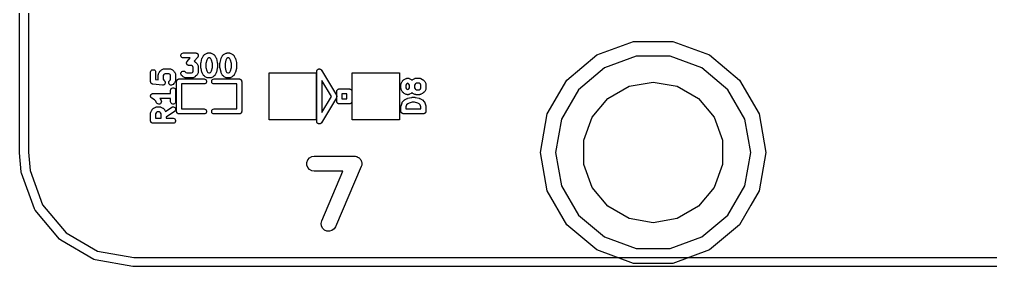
# Model space of a CAD drawing. Extents: x 51 to 137, y -158 to -25.
# Drawn here: x 50.69 to 75.32, y -122.82 to -116.55 of the extents above; entities that cross this region are included whole.
import ezdxf

# ---------------------------------------------------------------- set-up
doc = ezdxf.new("R2010")
doc.units = 0
doc.header["$MEASUREMENT"] = 0
doc.layers.add('BLACK', color=7, linetype='CONTINUOUS')

msp = doc.modelspace()

# ---------------------------------------------------------------- linework, layer by layer
at = {"layer": 'Black'}
for p, q in [((50.6857, -119.921), (50.6857, -28.1813)), ((50.9143, -28.1913), (50.9143, -119.916)), ((65.3351, -117.446), (66.2677, -117.107)), ((66.2677, -117.107), (67.2601, -117.107)), ((67.2601, -117.107), (68.1927, -117.446)), ((54.7833, -117.45), (54.7909, -117.429)), ((54.7833, -117.472), (54.7833, -117.45)), ((54.7909, -117.493), (54.7833, -117.472)), ((54.7909, -117.429), (54.805, -117.412)), ((54.805, -117.509), (54.7909, -117.493)), ((54.805, -117.412), (54.8241, -117.401)), ((54.8241, -117.52), (54.805, -117.509)), ((54.8241, -117.401), (54.8459, -117.397)), ((54.8459, -117.524), (54.8241, -117.52)), ((54.8459, -117.397), (55.1603, -117.397)), ((55.2081, -117.503), (55.115, -117.609)), ((55.1603, -117.397), (55.1664, -117.398)), ((55.1664, -117.398), (55.1727, -117.399)), ((55.1727, -117.399), (55.1772, -117.4)), ((55.1772, -117.4), (55.1821, -117.401)), ((55.1821, -117.401), (55.1874, -117.404)), ((55.1874, -117.404), (55.1932, -117.406)), ((55.1932, -117.406), (55.1969, -117.41)), ((55.1969, -117.41), (55.2011, -117.412)), ((55.2011, -117.412), (55.2051, -117.417)), ((55.2051, -117.417), (55.2098, -117.421)), ((55.2113, -117.497), (55.2081, -117.503)), ((55.2098, -117.421), (55.2122, -117.425)), ((55.2153, -117.493), (55.2113, -117.497)), ((55.2122, -117.425), (55.2153, -117.429)), ((55.2153, -117.429), (55.2174, -117.435)), ((55.217, -117.488), (55.2153, -117.493)), ((55.2195, -117.484), (55.217, -117.488)), ((55.2174, -117.435), (55.2204, -117.44)), ((55.2207, -117.478), (55.2195, -117.484)), ((55.2204, -117.44), (55.2212, -117.445)), ((55.2229, -117.472), (55.2207, -117.478)), ((55.2212, -117.445), (55.2229, -117.45)), ((55.2229, -117.45), (55.2229, -117.456)), ((55.2229, -117.456), (55.2238, -117.462)), ((55.2238, -117.462), (55.2229, -117.467)), ((55.2229, -117.467), (55.2229, -117.472)), ((55.3213, -117.529), (55.3454, -117.481)), ((55.3454, -117.481), (55.3515, -117.473)), ((55.3515, -117.473), (55.3573, -117.464)), ((55.3573, -117.464), (55.3815, -117.44)), ((55.3815, -117.44), (55.3899, -117.434)), ((55.3899, -117.434), (55.398, -117.428)), ((55.398, -117.428), (55.4464, -117.404)), ((55.4464, -117.404), (55.4499, -117.403)), ((55.4499, -117.403), (55.4531, -117.401)), ((55.4531, -117.401), (55.4604, -117.4)), ((55.4604, -117.4), (55.4675, -117.398)), ((55.4675, -117.398), (55.4712, -117.398)), ((55.4712, -117.398), (55.4748, -117.397)), ((55.4748, -117.397), (55.5232, -117.397)), ((55.5232, -117.397), (55.5268, -117.398)), ((55.5268, -117.398), (55.5304, -117.398)), ((55.5304, -117.398), (55.5376, -117.4)), ((55.5376, -117.4), (55.5449, -117.401)), ((55.5449, -117.401), (55.5481, -117.403)), ((55.5481, -117.403), (55.5516, -117.404)), ((55.5516, -117.404), (55.6, -117.428)), ((55.6, -117.428), (55.6081, -117.434)), ((55.6081, -117.434), (55.6165, -117.44)), ((55.6165, -117.44), (55.6407, -117.464)), ((55.6407, -117.464), (55.6465, -117.473)), ((55.6465, -117.473), (55.6526, -117.481)), ((55.6526, -117.481), (55.6767, -117.529)), ((55.8051, -117.529), (55.8293, -117.481)), ((55.8293, -117.481), (55.8353, -117.473)), ((55.8353, -117.473), (55.8411, -117.464)), ((55.8411, -117.464), (55.8653, -117.44)), ((55.8653, -117.44), (55.8737, -117.434)), ((55.8737, -117.434), (55.8818, -117.428)), ((55.8818, -117.428), (55.9302, -117.404)), ((55.9302, -117.404), (55.9337, -117.403)), ((55.9337, -117.403), (55.9369, -117.401)), ((55.9369, -117.401), (55.9442, -117.4)), ((55.9442, -117.4), (55.9514, -117.398)), ((55.9514, -117.398), (55.955, -117.398)), ((55.955, -117.398), (55.9586, -117.397)), ((55.9586, -117.397), (56.007, -117.397)), ((56.007, -117.397), (56.0106, -117.398)), ((56.0106, -117.398), (56.0143, -117.398)), ((56.0143, -117.398), (56.0214, -117.4)), ((56.0214, -117.4), (56.0287, -117.401)), ((56.0287, -117.401), (56.0319, -117.403)), ((56.0319, -117.403), (56.0354, -117.404)), ((56.0354, -117.404), (56.0838, -117.428)), ((56.0838, -117.428), (56.0919, -117.434)), ((56.0919, -117.434), (56.1003, -117.44)), ((56.1003, -117.44), (56.1245, -117.464)), ((56.1245, -117.464), (56.1303, -117.473)), ((56.1303, -117.473), (56.1364, -117.481)), ((56.1364, -117.481), (56.1606, -117.529)), ((64.5749, -118.084), (65.3351, -117.446)), ((66.3339, -117.482), (65.5256, -117.776)), ((67.1939, -117.482), (66.3339, -117.482)), ((68.0022, -117.776), (67.1939, -117.482)), ((68.1927, -117.446), (68.9529, -118.084)), ((55.0204, -117.524), (54.8459, -117.524)), ((54.9275, -117.653), (54.9285, -117.648)), ((54.9285, -117.659), (54.9275, -117.653)), ((54.9285, -117.643), (54.9306, -117.637)), ((54.9285, -117.648), (54.9285, -117.643)), ((54.9285, -117.665), (54.9285, -117.659)), ((54.9301, -117.67), (54.9285, -117.665)), ((54.9309, -117.675), (54.9301, -117.67)), ((54.9306, -117.637), (54.9318, -117.631)), ((54.9339, -117.68), (54.9309, -117.675)), ((54.9318, -117.631), (54.9343, -117.627)), ((54.936, -117.686), (54.9339, -117.68)), ((54.9343, -117.627), (54.936, -117.623)), ((54.936, -117.623), (54.94, -117.618)), ((54.9392, -117.69), (54.936, -117.686)), ((54.9415, -117.694), (54.9392, -117.69)), ((54.94, -117.618), (54.9432, -117.613)), ((54.9462, -117.698), (54.9415, -117.694)), ((54.9432, -117.613), (55.0204, -117.524)), ((54.9502, -117.703), (54.9462, -117.698)), ((54.9544, -117.705), (54.9502, -117.703)), ((54.9581, -117.709), (54.9544, -117.705)), ((54.9639, -117.711), (54.9581, -117.709)), ((54.9693, -117.714), (54.9639, -117.711)), ((54.9741, -117.715), (54.9693, -117.714)), ((54.9787, -117.717), (54.9741, -117.715)), ((54.9849, -117.717), (54.9787, -117.717)), ((54.991, -117.718), (54.9849, -117.717)), ((55.0486, -117.718), (54.991, -117.718)), ((55.0743, -117.731), (55.0486, -117.718)), ((55.084, -117.74), (55.0743, -117.731)), ((55.0968, -117.766), (55.084, -117.74)), ((55.0968, -117.857), (55.0968, -117.766)), ((55.115, -117.609), (55.1404, -117.622)), ((55.1404, -117.622), (55.1485, -117.628)), ((55.1485, -117.628), (55.1569, -117.634)), ((55.1569, -117.634), (55.181, -117.658)), ((55.181, -117.658), (55.1869, -117.666)), ((55.1869, -117.666), (55.1929, -117.674)), ((55.1929, -117.674), (55.2171, -117.723)), ((55.2171, -117.723), (55.2182, -117.726)), ((55.2182, -117.726), (55.22, -117.729)), ((55.22, -117.729), (55.2213, -117.737)), ((55.2213, -117.737), (55.2234, -117.744)), ((55.2234, -117.744), (55.2232, -117.747)), ((55.2232, -117.747), (55.2238, -117.751)), ((55.2238, -117.751), (55.2238, -117.872)), ((55.2904, -117.654), (55.2917, -117.647)), ((55.2904, -117.775), (55.2904, -117.654)), ((55.2917, -117.647), (55.2923, -117.639)), ((55.2923, -117.639), (55.3164, -117.542)), ((55.3164, -117.542), (55.3193, -117.536)), ((55.3193, -117.536), (55.3213, -117.529)), ((55.438, -117.58), (55.4174, -117.662)), ((55.4174, -117.662), (55.4174, -117.767)), ((55.4174, -117.767), (55.438, -117.85)), ((55.4544, -117.547), (55.438, -117.58)), ((55.464, -117.537), (55.4544, -117.547)), ((55.4898, -117.524), (55.464, -117.537)), ((55.5082, -117.524), (55.4898, -117.524)), ((55.534, -117.537), (55.5082, -117.524)), ((55.5436, -117.547), (55.534, -117.537)), ((55.56, -117.58), (55.5436, -117.547)), ((55.5806, -117.662), (55.56, -117.58)), ((55.56, -117.85), (55.5806, -117.767)), ((55.5806, -117.767), (55.5806, -117.662)), ((55.6767, -117.529), (55.6787, -117.536)), ((55.6787, -117.536), (55.6816, -117.542)), ((55.6816, -117.542), (55.7057, -117.639)), ((55.7057, -117.639), (55.7063, -117.647)), ((55.7063, -117.647), (55.7076, -117.654)), ((55.7076, -117.654), (55.7076, -117.775)), ((55.7742, -117.654), (55.7755, -117.647)), ((55.7742, -117.775), (55.7742, -117.654)), ((55.7755, -117.647), (55.7761, -117.639)), ((55.7761, -117.639), (55.8003, -117.542)), ((55.8003, -117.542), (55.8031, -117.536)), ((55.8031, -117.536), (55.8051, -117.529)), ((55.9218, -117.58), (55.9012, -117.662)), ((55.9012, -117.662), (55.9012, -117.767)), ((55.9012, -117.767), (55.9218, -117.85)), ((55.9382, -117.547), (55.9218, -117.58)), ((55.9479, -117.537), (55.9382, -117.547)), ((55.9736, -117.524), (55.9479, -117.537)), ((55.992, -117.524), (55.9736, -117.524)), ((56.0178, -117.537), (55.992, -117.524)), ((56.0274, -117.547), (56.0178, -117.537)), ((56.0438, -117.58), (56.0274, -117.547)), ((56.0645, -117.662), (56.0438, -117.58)), ((56.0438, -117.85), (56.0645, -117.767)), ((56.0645, -117.767), (56.0645, -117.662)), ((56.1606, -117.529), (56.1625, -117.536)), ((56.1625, -117.536), (56.1654, -117.542)), ((56.1654, -117.542), (56.1896, -117.639)), ((56.1896, -117.639), (56.1901, -117.647)), ((56.1901, -117.647), (56.1915, -117.654)), ((56.1915, -117.654), (56.1915, -117.775)), ((54.0143, -117.884), (54.0181, -117.862)), ((54.0143, -118.126), (54.0143, -117.884)), ((54.0181, -117.862), (54.0292, -117.843)), ((54.0292, -117.843), (54.0461, -117.829)), ((54.0461, -117.829), (54.0668, -117.822)), ((54.0668, -117.822), (54.0888, -117.822)), ((54.0888, -117.822), (54.1096, -117.829)), ((54.1096, -117.829), (54.1265, -117.843)), ((54.1265, -117.843), (54.1375, -117.862)), ((54.1375, -117.862), (54.1413, -117.884)), ((54.1413, -117.884), (54.1413, -118.069)), ((54.2078, -117.957), (54.2085, -117.953)), ((54.2078, -118.075), (54.2078, -117.957)), ((54.2082, -117.949), (54.2104, -117.942)), ((54.2085, -117.953), (54.2082, -117.949)), ((54.2104, -117.942), (54.2117, -117.935)), ((54.2117, -117.935), (54.2135, -117.932)), ((54.2135, -117.932), (54.2145, -117.928)), ((54.2145, -117.928), (54.2387, -117.88)), ((54.2387, -117.88), (54.2448, -117.872)), ((54.2448, -117.872), (54.2506, -117.863)), ((54.2506, -117.863), (54.2748, -117.839)), ((54.2748, -117.839), (54.2831, -117.833)), ((54.2831, -117.833), (54.2913, -117.827)), ((54.2913, -117.827), (54.3397, -117.803)), ((54.3477, -117.946), (54.3348, -117.972)), ((54.3348, -117.972), (54.3348, -118.063)), ((54.3397, -117.803), (54.3432, -117.802)), ((54.3432, -117.802), (54.3464, -117.8)), ((54.3464, -117.8), (54.3537, -117.799)), ((54.3573, -117.936), (54.3477, -117.946)), ((54.3537, -117.799), (54.3608, -117.797)), ((54.3831, -117.923), (54.3573, -117.936)), ((54.3608, -117.797), (54.3645, -117.797)), ((54.3645, -117.797), (54.3681, -117.796)), ((54.3681, -117.796), (54.489, -117.796)), ((54.4741, -117.923), (54.3831, -117.923)), ((54.4998, -117.936), (54.4741, -117.923)), ((54.489, -117.796), (54.4927, -117.797)), ((54.4927, -117.797), (54.4963, -117.797)), ((54.4963, -117.797), (54.5034, -117.799)), ((54.5094, -117.946), (54.4998, -117.936)), ((54.5034, -117.799), (54.5108, -117.8)), ((54.5223, -117.972), (54.5094, -117.946)), ((54.5108, -117.8), (54.5139, -117.802)), ((54.5139, -117.802), (54.5174, -117.803)), ((54.5174, -117.803), (54.5658, -117.827)), ((54.5223, -118.063), (54.5223, -117.972)), ((54.5658, -117.827), (54.574, -117.833)), ((54.574, -117.833), (54.5823, -117.839)), ((54.5823, -117.839), (54.6065, -117.863)), ((54.6065, -117.863), (54.6123, -117.872)), ((54.6123, -117.872), (54.6184, -117.88)), ((54.6184, -117.88), (54.6426, -117.928)), ((54.6426, -117.928), (54.6437, -117.932)), ((54.6437, -117.932), (54.6455, -117.935)), ((54.6455, -117.935), (54.6468, -117.942)), ((54.6468, -117.942), (54.6489, -117.949)), ((54.6489, -117.949), (54.6487, -117.953)), ((54.6487, -117.953), (54.6493, -117.957)), ((54.6493, -117.957), (54.6493, -118.078)), ((54.7826, -117.926), (54.7845, -117.904)), ((54.7883, -117.947), (54.7826, -117.926)), ((54.7845, -117.904), (54.7938, -117.884)), ((54.801, -117.965), (54.7883, -117.947)), ((54.7938, -117.884), (54.8094, -117.868)), ((54.8251, -117.99), (54.801, -117.965)), ((54.8094, -117.868), (54.8294, -117.859)), ((54.8335, -117.995), (54.8251, -117.99)), ((54.8294, -117.859), (54.8514, -117.857)), ((54.8416, -118.001), (54.8335, -117.995)), ((54.89, -118.026), (54.8416, -118.001)), ((54.8514, -117.857), (54.8727, -117.863)), ((54.8727, -117.863), (54.8908, -117.876)), ((54.8908, -117.876), (54.9077, -117.892)), ((54.9077, -117.892), (54.9334, -117.905)), ((54.9334, -117.905), (55.0486, -117.905)), ((55.0486, -117.905), (55.0743, -117.892)), ((55.0743, -117.892), (55.084, -117.883)), ((55.084, -117.883), (55.0968, -117.857)), ((55.1404, -118.001), (55.092, -118.026)), ((55.1485, -117.995), (55.1404, -118.001)), ((55.1569, -117.99), (55.1485, -117.995)), ((55.181, -117.965), (55.1569, -117.99)), ((55.1869, -117.957), (55.181, -117.965)), ((55.1929, -117.949), (55.1869, -117.957)), ((55.2171, -117.9), (55.1929, -117.949)), ((55.2182, -117.897), (55.2171, -117.9)), ((55.22, -117.894), (55.2182, -117.897)), ((55.2213, -117.886), (55.22, -117.894)), ((55.2234, -117.879), (55.2213, -117.886)), ((55.2238, -117.872), (55.2232, -117.876)), ((55.2232, -117.876), (55.2234, -117.879)), ((55.2917, -117.783), (55.2904, -117.775)), ((55.2923, -117.791), (55.2917, -117.783)), ((55.3164, -117.887), (55.2923, -117.791)), ((55.3193, -117.894), (55.3164, -117.887)), ((55.3213, -117.9), (55.3193, -117.894)), ((55.3454, -117.949), (55.3213, -117.9)), ((55.3515, -117.957), (55.3454, -117.949)), ((55.3573, -117.965), (55.3515, -117.957)), ((55.3815, -117.99), (55.3573, -117.965)), ((55.3898, -117.995), (55.3815, -117.99)), ((55.398, -118.001), (55.3898, -117.995)), ((55.4464, -118.026), (55.398, -118.001)), ((55.438, -117.85), (55.4544, -117.883)), ((55.4544, -117.883), (55.464, -117.892)), ((55.464, -117.892), (55.4898, -117.905)), ((55.4898, -117.905), (55.5082, -117.905)), ((55.5082, -117.905), (55.534, -117.892)), ((55.534, -117.892), (55.5436, -117.883)), ((55.5436, -117.883), (55.56, -117.85)), ((55.5806, -118.011), (55.5516, -118.026)), ((55.6, -118.001), (55.5806, -118.011)), ((55.6081, -117.995), (55.6, -118.001)), ((55.6165, -117.99), (55.6081, -117.995)), ((55.6407, -117.965), (55.6165, -117.99)), ((55.6465, -117.957), (55.6407, -117.965)), ((55.6526, -117.949), (55.6465, -117.957)), ((55.6767, -117.9), (55.6526, -117.949)), ((55.6787, -117.894), (55.6767, -117.9)), ((55.6816, -117.887), (55.6787, -117.894)), ((55.7057, -117.791), (55.6816, -117.887)), ((55.7063, -117.783), (55.7057, -117.791)), ((55.7076, -117.775), (55.7063, -117.783)), ((55.7755, -117.783), (55.7742, -117.775)), ((55.7761, -117.791), (55.7755, -117.783)), ((55.8003, -117.887), (55.7761, -117.791)), ((55.8031, -117.894), (55.8003, -117.887)), ((55.8051, -117.9), (55.8031, -117.894)), ((55.8293, -117.949), (55.8051, -117.9)), ((55.8353, -117.957), (55.8293, -117.949)), ((55.8411, -117.965), (55.8353, -117.957)), ((55.8653, -117.99), (55.8411, -117.965)), ((55.8736, -117.995), (55.8653, -117.99)), ((55.8818, -118.001), (55.8736, -117.995)), ((55.9302, -118.026), (55.8818, -118.001)), ((55.9218, -117.85), (55.9382, -117.883)), ((55.9382, -117.883), (55.9479, -117.892)), ((55.9479, -117.892), (55.9736, -117.905)), ((55.9736, -117.905), (55.992, -117.905)), ((55.992, -117.905), (56.0178, -117.892)), ((56.0178, -117.892), (56.0274, -117.883)), ((56.0274, -117.883), (56.0438, -117.85)), ((56.0645, -118.011), (56.0354, -118.026)), ((56.0838, -118.001), (56.0645, -118.011)), ((56.092, -117.995), (56.0838, -118.001)), ((56.1003, -117.99), (56.092, -117.995)), ((56.1245, -117.965), (56.1003, -117.99)), ((56.1303, -117.957), (56.1245, -117.965)), ((56.1364, -117.949), (56.1303, -117.957)), ((56.1606, -117.9), (56.1364, -117.949)), ((56.1625, -117.894), (56.1606, -117.9)), ((56.1654, -117.887), (56.1625, -117.894)), ((56.1896, -117.791), (56.1654, -117.887)), ((56.1901, -117.783), (56.1896, -117.791)), ((56.1915, -117.775), (56.1901, -117.783)), ((57.023, -119.098), (57.023, -117.904)), ((57.023, -117.904), (58.2168, -117.904)), ((58.2168, -117.904), (58.2168, -119.098)), ((58.2295, -117.866), (58.2304, -117.861)), ((58.2295, -119.136), (58.2295, -117.866)), ((58.2303, -117.856), (58.2323, -117.85)), ((58.2304, -117.861), (58.2303, -117.856)), ((58.2323, -117.85), (58.2333, -117.844)), ((58.2333, -117.844), (58.2358, -117.84)), ((58.2358, -117.84), (58.2375, -117.835)), ((58.2375, -117.835), (58.2413, -117.83)), ((58.2413, -117.83), (58.2444, -117.825)), ((58.2444, -117.825), (58.2482, -117.822)), ((58.2482, -117.822), (58.2514, -117.818)), ((58.2514, -117.818), (58.2566, -117.815)), ((58.2566, -117.815), (58.2612, -117.811)), ((58.2612, -117.811), (58.266, -117.809)), ((58.266, -117.809), (58.2703, -117.807)), ((58.2703, -117.807), (58.2763, -117.806)), ((58.2763, -117.806), (58.282, -117.803)), ((58.282, -117.803), (58.287, -117.803)), ((58.287, -117.803), (58.2919, -117.803)), ((58.2919, -117.803), (58.2979, -117.803)), ((58.2979, -117.803), (58.304, -117.803)), ((58.304, -117.803), (58.3087, -117.805)), ((58.3087, -117.805), (58.3137, -117.806)), ((58.3137, -117.806), (58.319, -117.809)), ((58.319, -117.809), (58.3247, -117.811)), ((58.3247, -117.811), (58.3286, -117.814)), ((58.3286, -117.814), (58.333, -117.817)), ((58.333, -117.817), (58.337, -117.821)), ((58.337, -117.821), (58.3416, -117.825)), ((58.3416, -117.825), (58.3442, -117.83)), ((58.3442, -117.83), (58.3475, -117.833)), ((58.3475, -117.833), (58.7285, -118.468)), ((59.1312, -119.098), (59.1312, -117.904)), ((59.1312, -117.904), (60.325, -117.904)), ((60.325, -117.904), (60.325, -119.098)), ((65.5256, -117.776), (64.8668, -118.329)), ((68.661, -118.329), (68.0022, -117.776)), ((54.0147, -118.128), (54.0143, -118.126)), ((54.0145, -118.131), (54.0147, -118.128)), ((54.0166, -118.139), (54.0145, -118.131)), ((54.0181, -118.148), (54.0166, -118.139)), ((54.0193, -118.15), (54.0181, -118.148)), ((54.0199, -118.152), (54.0193, -118.15)), ((54.0248, -118.159), (54.0199, -118.152)), ((54.0292, -118.167), (54.0248, -118.159)), ((54.031, -118.168), (54.0292, -118.167)), ((54.0324, -118.17), (54.031, -118.168)), ((54.0394, -118.175), (54.0324, -118.17)), ((54.0461, -118.181), (54.0394, -118.175)), ((54.0483, -118.182), (54.0461, -118.181)), ((54.0503, -118.183), (54.0483, -118.182)), ((54.0586, -118.186), (54.0503, -118.183)), ((54.0668, -118.189), (54.0586, -118.186)), ((54.0692, -118.189), (54.0668, -118.189)), ((54.0715, -118.189), (54.0692, -118.189)), ((54.3134, -118.213), (54.0715, -118.189)), ((54.1413, -118.069), (54.2078, -118.075)), ((54.3138, -118.213), (54.3134, -118.213)), ((54.3142, -118.213), (54.3138, -118.213)), ((54.3248, -118.213), (54.3142, -118.213)), ((54.3354, -118.212), (54.3248, -118.213)), ((54.3348, -118.063), (54.3477, -118.088)), ((54.3357, -118.212), (54.3354, -118.212)), ((54.3361, -118.212), (54.3357, -118.212)), ((54.3458, -118.207), (54.3361, -118.212)), ((54.3555, -118.203), (54.3458, -118.207)), ((54.3477, -118.088), (54.3646, -118.105)), ((54.3558, -118.202), (54.3555, -118.203)), ((54.3561, -118.202), (54.3558, -118.202)), ((54.3637, -118.195), (54.3561, -118.202)), ((54.3713, -118.187), (54.3637, -118.195)), ((54.3646, -118.105), (54.3648, -118.106)), ((54.3648, -118.106), (54.3652, -118.106)), ((54.3652, -118.106), (54.3712, -118.115)), ((54.3712, -118.115), (54.3773, -118.123)), ((54.3714, -118.187), (54.3713, -118.187)), ((54.3717, -118.187), (54.3714, -118.187)), ((54.3762, -118.177), (54.3717, -118.187)), ((54.3808, -118.167), (54.3762, -118.177)), ((54.3773, -118.123), (54.3774, -118.124)), ((54.3774, -118.124), (54.3776, -118.124)), ((54.3776, -118.124), (54.3802, -118.134)), ((54.3802, -118.134), (54.383, -118.145)), ((54.3809, -118.167), (54.3808, -118.167)), ((54.3811, -118.167), (54.3809, -118.167)), ((54.382, -118.156), (54.3811, -118.167)), ((54.383, -118.145), (54.382, -118.156)), ((54.383, -118.145), (54.3829, -118.145)), ((54.3829, -118.145), (54.383, -118.145)), ((54.4742, -118.145), (54.4799, -118.123)), ((54.4761, -118.167), (54.4742, -118.145)), ((54.4854, -118.187), (54.4761, -118.167)), ((54.4799, -118.123), (54.4925, -118.105)), ((54.501, -118.202), (54.4854, -118.187)), ((54.4925, -118.105), (54.5094, -118.088)), ((54.521, -118.212), (54.501, -118.202)), ((54.5094, -118.088), (54.5223, -118.063)), ((54.543, -118.213), (54.521, -118.212)), ((54.5643, -118.208), (54.543, -118.213)), ((54.5823, -118.195), (54.5643, -118.208)), ((54.6065, -118.171), (54.5823, -118.195)), ((54.6123, -118.163), (54.6065, -118.171)), ((54.6184, -118.154), (54.6123, -118.163)), ((54.6426, -118.106), (54.6184, -118.154)), ((54.6437, -118.103), (54.6426, -118.106)), ((54.6455, -118.099), (54.6437, -118.103)), ((54.6468, -118.092), (54.6455, -118.099)), ((54.6489, -118.085), (54.6468, -118.092)), ((54.6493, -118.078), (54.6487, -118.081)), ((54.6487, -118.081), (54.6489, -118.085)), ((54.6735, -118.12), (54.6745, -118.115)), ((54.6735, -118.882), (54.6735, -118.12)), ((54.6745, -118.109), (54.6764, -118.104)), ((54.6745, -118.115), (54.6745, -118.109)), ((54.6764, -118.104), (54.6773, -118.098)), ((54.6773, -118.098), (54.6801, -118.093)), ((54.6801, -118.093), (54.682, -118.088)), ((54.682, -118.088), (54.6856, -118.084)), ((54.6856, -118.084), (54.6884, -118.079)), ((54.6884, -118.079), (54.6926, -118.076)), ((54.6926, -118.076), (54.6962, -118.071)), ((54.6962, -118.071), (54.701, -118.069)), ((54.701, -118.069), (54.7052, -118.065)), ((54.7052, -118.065), (54.7105, -118.063)), ((54.7105, -118.063), (54.7153, -118.06)), ((54.7153, -118.06), (54.7207, -118.059)), ((54.7207, -118.059), (54.726, -118.057)), ((54.726, -118.057), (54.7315, -118.057)), ((54.7315, -118.057), (54.737, -118.056)), ((54.737, -118.056), (55.372, -118.056)), ((55.372, -118.183), (54.8005, -118.183)), ((54.8005, -118.183), (54.8005, -118.819)), ((54.8935, -118.027), (54.89, -118.026)), ((54.8967, -118.028), (54.8935, -118.027)), ((54.904, -118.03), (54.8967, -118.028)), ((54.9112, -118.032), (54.904, -118.03)), ((54.9148, -118.032), (54.9112, -118.032)), ((54.9184, -118.032), (54.9148, -118.032)), ((55.0636, -118.032), (54.9184, -118.032)), ((55.0672, -118.032), (55.0636, -118.032)), ((55.0708, -118.032), (55.0672, -118.032)), ((55.078, -118.03), (55.0708, -118.032)), ((55.0853, -118.028), (55.078, -118.03)), ((55.0885, -118.027), (55.0853, -118.028)), ((55.092, -118.026), (55.0885, -118.027)), ((55.372, -118.056), (55.3937, -118.06)), ((55.3937, -118.18), (55.372, -118.183)), ((55.3937, -118.06), (55.4128, -118.071)), ((55.4128, -118.169), (55.3937, -118.18)), ((55.4128, -118.071), (55.427, -118.088)), ((55.427, -118.152), (55.4128, -118.169)), ((55.427, -118.088), (55.4345, -118.109)), ((55.4345, -118.131), (55.427, -118.152)), ((55.4345, -118.109), (55.4345, -118.131)), ((55.4499, -118.027), (55.4464, -118.026)), ((55.4531, -118.028), (55.4499, -118.027)), ((55.4604, -118.03), (55.4531, -118.028)), ((55.4675, -118.032), (55.4604, -118.03)), ((55.4712, -118.032), (55.4675, -118.032)), ((55.4748, -118.032), (55.4712, -118.032)), ((55.5232, -118.032), (55.4748, -118.032)), ((55.5268, -118.032), (55.5232, -118.032)), ((55.5305, -118.032), (55.5268, -118.032)), ((55.5376, -118.03), (55.5305, -118.032)), ((55.5449, -118.028), (55.5376, -118.03)), ((55.5481, -118.027), (55.5449, -118.028)), ((55.5516, -118.026), (55.5481, -118.027)), ((55.5635, -118.109), (55.571, -118.088)), ((55.5635, -118.131), (55.5635, -118.109)), ((55.571, -118.152), (55.5635, -118.131)), ((55.571, -118.088), (55.5852, -118.071)), ((55.5852, -118.169), (55.571, -118.152)), ((55.5852, -118.071), (55.6043, -118.06)), ((55.6043, -118.18), (55.5852, -118.169)), ((55.6043, -118.06), (55.626, -118.056)), ((55.626, -118.183), (55.6043, -118.18)), ((55.626, -118.056), (56.261, -118.056)), ((56.1975, -118.183), (55.626, -118.183)), ((55.9337, -118.027), (55.9302, -118.026)), ((55.9369, -118.028), (55.9337, -118.027)), ((55.9442, -118.03), (55.9369, -118.028)), ((55.9514, -118.032), (55.9442, -118.03)), ((55.955, -118.032), (55.9514, -118.032)), ((55.9586, -118.032), (55.955, -118.032)), ((56.007, -118.032), (55.9586, -118.032)), ((56.0106, -118.032), (56.007, -118.032)), ((56.0143, -118.032), (56.0106, -118.032)), ((56.0214, -118.03), (56.0143, -118.032)), ((56.0287, -118.028), (56.0214, -118.03)), ((56.0319, -118.027), (56.0287, -118.028)), ((56.0354, -118.026), (56.0319, -118.027)), ((56.1975, -118.819), (56.1975, -118.183)), ((56.261, -118.056), (56.2665, -118.057)), ((56.2665, -118.057), (56.272, -118.057)), ((56.272, -118.057), (56.2772, -118.059)), ((56.2772, -118.059), (56.2827, -118.06)), ((56.2827, -118.06), (56.2875, -118.063)), ((56.2875, -118.063), (56.2927, -118.065)), ((56.2927, -118.065), (56.297, -118.069)), ((56.297, -118.069), (56.3018, -118.071)), ((56.3018, -118.071), (56.3054, -118.076)), ((56.3054, -118.076), (56.3096, -118.079)), ((56.3096, -118.079), (56.3124, -118.084)), ((56.3124, -118.084), (56.316, -118.088)), ((56.316, -118.088), (56.3179, -118.093)), ((56.3179, -118.093), (56.3207, -118.098)), ((56.3207, -118.098), (56.3216, -118.104)), ((56.3216, -118.104), (56.3235, -118.109)), ((56.3235, -118.109), (56.3235, -118.115)), ((56.3235, -118.115), (56.3245, -118.12)), ((56.3245, -118.12), (56.3245, -118.882)), ((58.5999, -118.501), (58.3565, -118.095)), ((58.3565, -118.095), (58.3565, -118.907)), ((60.3643, -118.199), (60.3649, -118.195)), ((60.3643, -118.295), (60.3643, -118.199)), ((60.3647, -118.191), (60.3668, -118.184)), ((60.3649, -118.195), (60.3647, -118.191)), ((60.3668, -118.184), (60.3681, -118.177)), ((60.3681, -118.177), (60.37, -118.174)), ((60.37, -118.174), (60.371, -118.17)), ((60.371, -118.17), (60.3952, -118.122)), ((60.3952, -118.122), (60.4013, -118.114)), ((60.4013, -118.114), (60.4071, -118.105)), ((60.4071, -118.105), (60.4313, -118.081)), ((60.4313, -118.081), (60.4396, -118.075)), ((60.4396, -118.075), (60.4478, -118.069)), ((60.4478, -118.069), (60.4962, -118.045)), ((60.5042, -118.188), (60.4913, -118.214)), ((60.4913, -118.214), (60.4913, -118.28)), ((60.4962, -118.045), (60.4997, -118.044)), ((60.4997, -118.044), (60.5029, -118.042)), ((60.5029, -118.042), (60.5102, -118.041)), ((60.5138, -118.178), (60.5042, -118.188)), ((60.5102, -118.041), (60.5173, -118.039)), ((60.5367, -118.167), (60.5138, -118.178)), ((60.5173, -118.039), (60.521, -118.039)), ((60.521, -118.039), (60.5246, -118.038)), ((60.5246, -118.038), (60.5488, -118.038)), ((60.5595, -118.178), (60.5367, -118.167)), ((60.5488, -118.038), (60.5524, -118.039)), ((60.5524, -118.039), (60.556, -118.039)), ((60.556, -118.039), (60.5632, -118.041)), ((60.5691, -118.188), (60.5595, -118.178)), ((60.5632, -118.041), (60.5705, -118.042)), ((60.582, -118.214), (60.5691, -118.188)), ((60.5705, -118.042), (60.5736, -118.044)), ((60.5736, -118.044), (60.5772, -118.045)), ((60.5772, -118.045), (60.6255, -118.069)), ((60.582, -118.28), (60.582, -118.214)), ((60.6255, -118.069), (60.6337, -118.075)), ((60.6337, -118.075), (60.642, -118.081)), ((60.642, -118.081), (60.6455, -118.085)), ((60.6455, -118.085), (60.649, -118.081)), ((60.649, -118.081), (60.6573, -118.075)), ((60.6573, -118.075), (60.6655, -118.069)), ((60.6655, -118.069), (60.7139, -118.045)), ((60.7219, -118.188), (60.709, -118.214)), ((60.709, -118.214), (60.709, -118.28)), ((60.7139, -118.045), (60.7174, -118.044)), ((60.7174, -118.044), (60.7206, -118.042)), ((60.7206, -118.042), (60.7279, -118.041)), ((60.7315, -118.178), (60.7219, -118.188)), ((60.7279, -118.041), (60.735, -118.039)), ((60.7573, -118.165), (60.7315, -118.178)), ((60.735, -118.039), (60.7387, -118.039)), ((60.7387, -118.039), (60.7423, -118.038)), ((60.7423, -118.038), (60.839, -118.038)), ((60.8241, -118.165), (60.7573, -118.165)), ((60.8498, -118.178), (60.8241, -118.165)), ((60.839, -118.038), (60.8427, -118.039)), ((60.8427, -118.039), (60.8463, -118.039)), ((60.8463, -118.039), (60.8534, -118.041)), ((60.8594, -118.188), (60.8498, -118.178)), ((60.8534, -118.041), (60.8608, -118.042)), ((60.8723, -118.214), (60.8594, -118.188)), ((60.8608, -118.042), (60.8639, -118.044)), ((60.8639, -118.044), (60.8674, -118.045)), ((60.8674, -118.045), (60.9158, -118.069)), ((60.8723, -118.28), (60.8723, -118.214)), ((60.9158, -118.069), (60.924, -118.075)), ((60.924, -118.075), (60.9323, -118.081)), ((60.9323, -118.081), (60.9565, -118.105)), ((60.9565, -118.105), (60.9623, -118.114)), ((60.9623, -118.114), (60.9684, -118.122)), ((60.9684, -118.122), (60.9926, -118.17)), ((60.9926, -118.17), (60.9936, -118.174)), ((60.9936, -118.174), (60.9955, -118.177)), ((60.9955, -118.177), (60.9968, -118.184)), ((60.9968, -118.184), (60.9989, -118.191)), ((60.9989, -118.191), (60.9987, -118.195)), ((60.9987, -118.195), (60.9993, -118.199)), ((60.9993, -118.199), (60.9993, -118.295)), ((64.0787, -118.944), (64.5749, -118.084)), ((65.6167, -118.554), (66.1535, -118.244)), ((66.1535, -118.244), (66.7639, -118.136)), ((66.7639, -118.136), (67.3743, -118.244)), ((67.3743, -118.244), (67.9111, -118.554)), ((68.9529, -118.084), (69.4491, -118.944)), ((54.0144, -118.485), (54.0153, -118.481)), ((54.0153, -118.492), (54.0144, -118.485)), ((54.0153, -118.478), (54.0179, -118.471)), ((54.0153, -118.481), (54.0153, -118.478)), ((54.0153, -118.5), (54.0153, -118.492)), ((54.0165, -118.503), (54.0153, -118.5)), ((54.0169, -118.507), (54.0165, -118.503)), ((54.0202, -118.514), (54.0169, -118.507)), ((54.0179, -118.471), (54.0197, -118.463)), ((54.0197, -118.463), (54.0216, -118.46)), ((54.0216, -118.46), (54.0228, -118.457)), ((54.0228, -118.457), (54.0277, -118.451)), ((54.0277, -118.451), (54.0319, -118.445)), ((54.0319, -118.445), (54.0347, -118.443)), ((54.0347, -118.443), (54.037, -118.44)), ((54.037, -118.44), (54.0436, -118.436)), ((54.0436, -118.436), (54.0497, -118.432)), ((54.0497, -118.432), (54.053, -118.431)), ((54.053, -118.431), (54.0561, -118.429)), ((54.0561, -118.429), (54.0636, -118.428)), ((54.0636, -118.428), (54.0708, -118.426)), ((54.0708, -118.426), (54.0743, -118.426)), ((54.0743, -118.426), (54.0778, -118.425)), ((54.0778, -118.425), (54.5223, -118.425)), ((54.5223, -118.344), (54.5261, -118.322)), ((54.5223, -118.425), (54.5223, -118.344)), ((54.5261, -118.322), (54.5372, -118.303)), ((54.5372, -118.303), (54.5541, -118.289)), ((54.5541, -118.289), (54.5748, -118.281)), ((54.5748, -118.281), (54.5968, -118.281)), ((54.5968, -118.281), (54.6176, -118.289)), ((54.6176, -118.289), (54.6345, -118.303)), ((54.6345, -118.303), (54.6455, -118.322)), ((54.6455, -118.322), (54.6493, -118.344)), ((54.6493, -118.344), (54.6493, -118.634)), ((58.3565, -118.907), (58.5999, -118.501)), ((58.7285, -118.468), (58.7288, -118.469)), ((58.7288, -118.469), (58.7295, -118.47)), ((58.7295, -118.47), (58.7328, -118.48)), ((58.7328, -118.48), (58.7363, -118.489)), ((58.7363, -118.489), (58.7364, -118.49)), ((58.7364, -118.49), (58.7367, -118.491)), ((58.7367, -118.491), (58.7365, -118.501)), ((58.7365, -118.501), (58.7367, -118.511)), ((58.7375, -118.374), (58.7385, -118.369)), ((58.7375, -118.628), (58.7375, -118.374)), ((58.7385, -118.363), (58.7404, -118.358)), ((58.7385, -118.369), (58.7385, -118.363)), ((58.7404, -118.358), (58.7413, -118.352)), ((58.7413, -118.352), (58.7441, -118.347)), ((58.7441, -118.347), (58.746, -118.342)), ((58.746, -118.342), (58.7496, -118.338)), ((58.7496, -118.338), (58.7524, -118.333)), ((58.7524, -118.333), (58.7566, -118.33)), ((58.7566, -118.33), (58.7602, -118.325)), ((58.7602, -118.325), (58.765, -118.323)), ((58.765, -118.323), (58.7692, -118.319)), ((58.7692, -118.319), (58.7745, -118.317)), ((58.7745, -118.317), (58.7793, -118.314)), ((58.7793, -118.314), (58.7847, -118.313)), ((58.7847, -118.313), (58.79, -118.311)), ((58.79, -118.311), (58.7955, -118.311)), ((58.7955, -118.311), (58.801, -118.31)), ((58.801, -118.31), (59.055, -118.31)), ((58.9915, -118.438), (58.8645, -118.438)), ((58.8645, -118.438), (58.8645, -118.564)), ((58.9915, -118.564), (58.9915, -118.438)), ((59.055, -118.31), (59.0605, -118.311)), ((59.0605, -118.311), (59.066, -118.311)), ((59.066, -118.311), (59.0712, -118.313)), ((59.0712, -118.313), (59.0767, -118.314)), ((59.0767, -118.314), (59.0815, -118.317)), ((59.0815, -118.317), (59.0867, -118.319)), ((59.0867, -118.319), (59.091, -118.323)), ((59.091, -118.323), (59.0958, -118.325)), ((59.0958, -118.325), (59.0994, -118.33)), ((59.0994, -118.33), (59.1036, -118.333)), ((59.1036, -118.333), (59.1064, -118.338)), ((59.1064, -118.338), (59.11, -118.342)), ((59.11, -118.342), (59.1119, -118.347)), ((59.1119, -118.347), (59.1147, -118.352)), ((59.1147, -118.352), (59.1156, -118.358)), ((59.1156, -118.358), (59.1175, -118.363)), ((59.1175, -118.363), (59.1175, -118.369)), ((59.1175, -118.369), (59.1185, -118.374)), ((59.1185, -118.374), (59.1185, -118.628)), ((60.3649, -118.299), (60.3643, -118.295)), ((60.3647, -118.303), (60.3649, -118.299)), ((60.3668, -118.31), (60.3647, -118.303)), ((60.3681, -118.317), (60.3668, -118.31)), ((60.37, -118.32), (60.3681, -118.317)), ((60.371, -118.324), (60.37, -118.32)), ((60.3952, -118.372), (60.371, -118.324)), ((60.4013, -118.38), (60.3952, -118.372)), ((60.4071, -118.389), (60.4013, -118.38)), ((60.4313, -118.413), (60.4071, -118.389)), ((60.4396, -118.419), (60.4313, -118.413)), ((60.4478, -118.425), (60.4396, -118.419)), ((60.4962, -118.449), (60.4478, -118.425)), ((60.4913, -118.28), (60.5042, -118.306)), ((60.4997, -118.45), (60.4962, -118.449)), ((60.5029, -118.452), (60.4997, -118.45)), ((60.5102, -118.453), (60.5029, -118.452)), ((60.5042, -118.306), (60.5138, -118.316)), ((60.5173, -118.455), (60.5102, -118.453)), ((60.5138, -118.316), (60.5367, -118.327)), ((60.521, -118.455), (60.5173, -118.455)), ((60.5246, -118.456), (60.521, -118.455)), ((60.5488, -118.456), (60.5246, -118.456)), ((60.5367, -118.327), (60.5595, -118.316)), ((60.5524, -118.455), (60.5488, -118.456)), ((60.556, -118.455), (60.5524, -118.455)), ((60.5632, -118.453), (60.556, -118.455)), ((60.5595, -118.316), (60.5691, -118.306)), ((60.5705, -118.452), (60.5632, -118.453)), ((60.5691, -118.306), (60.582, -118.28)), ((60.5736, -118.45), (60.5705, -118.452)), ((60.5772, -118.449), (60.5736, -118.45)), ((60.582, -118.447), (60.5772, -118.449)), ((60.6255, -118.425), (60.582, -118.447)), ((60.6337, -118.419), (60.6255, -118.425)), ((60.642, -118.413), (60.6337, -118.419)), ((60.6455, -118.409), (60.642, -118.413)), ((60.649, -118.413), (60.6455, -118.409)), ((60.6573, -118.419), (60.649, -118.413)), ((60.6655, -118.425), (60.6573, -118.419)), ((60.7139, -118.449), (60.6655, -118.425)), ((60.709, -118.28), (60.7219, -118.306)), ((60.7174, -118.45), (60.7139, -118.449)), ((60.7206, -118.452), (60.7174, -118.45)), ((60.7279, -118.453), (60.7206, -118.452)), ((60.7219, -118.306), (60.7315, -118.316)), ((60.735, -118.455), (60.7279, -118.453)), ((60.7315, -118.316), (60.7573, -118.329)), ((60.7387, -118.455), (60.735, -118.455)), ((60.7423, -118.456), (60.7387, -118.455)), ((60.839, -118.456), (60.7423, -118.456)), ((60.7573, -118.329), (60.8241, -118.329)), ((60.8241, -118.329), (60.8498, -118.316)), ((60.8427, -118.455), (60.839, -118.456)), ((60.8463, -118.455), (60.8427, -118.455)), ((60.8534, -118.453), (60.8463, -118.455)), ((60.8498, -118.316), (60.8594, -118.306)), ((60.8608, -118.452), (60.8534, -118.453)), ((60.8594, -118.306), (60.8723, -118.28)), ((60.8639, -118.45), (60.8608, -118.452)), ((60.8674, -118.449), (60.8639, -118.45)), ((60.8723, -118.447), (60.8674, -118.449)), ((60.9158, -118.425), (60.8723, -118.447)), ((60.924, -118.419), (60.9158, -118.425)), ((60.9323, -118.413), (60.924, -118.419)), ((60.9565, -118.389), (60.9323, -118.413)), ((60.9624, -118.38), (60.9565, -118.389)), ((60.9684, -118.372), (60.9624, -118.38)), ((60.9926, -118.324), (60.9684, -118.372)), ((60.9936, -118.32), (60.9926, -118.324)), ((60.9955, -118.317), (60.9936, -118.32)), ((60.9968, -118.31), (60.9955, -118.317)), ((60.9989, -118.303), (60.9968, -118.31)), ((60.9993, -118.295), (60.9987, -118.299)), ((60.9987, -118.299), (60.9989, -118.303)), ((64.8668, -118.329), (64.4368, -119.074)), ((69.091, -119.074), (68.661, -118.329)), ((54.0228, -118.521), (54.0202, -118.514)), ((54.0251, -118.523), (54.0228, -118.521)), ((54.0266, -118.527), (54.0251, -118.523)), ((54.0321, -118.532), (54.0266, -118.527)), ((54.037, -118.538), (54.0321, -118.532)), ((54.04, -118.539), (54.037, -118.538)), ((54.0426, -118.542), (54.04, -118.539)), ((54.1099, -118.587), (54.0426, -118.542)), ((54.1466, -118.623), (54.1099, -118.587)), ((54.1662, -118.662), (54.1466, -118.623)), ((54.1793, -118.68), (54.1662, -118.662)), ((54.1977, -118.692), (54.1793, -118.68)), ((54.2191, -118.697), (54.1977, -118.692)), ((54.2411, -118.695), (54.2191, -118.697)), ((54.2608, -118.685), (54.2411, -118.695)), ((54.5223, -118.552), (54.252, -118.552)), ((54.252, -118.552), (54.2556, -118.557)), ((54.2556, -118.557), (54.2797, -118.606)), ((54.2759, -118.669), (54.2608, -118.685)), ((54.2847, -118.649), (54.2759, -118.669)), ((54.2797, -118.606), (54.286, -118.627)), ((54.286, -118.627), (54.2847, -118.649)), ((54.5223, -118.634), (54.5223, -118.552)), ((54.5261, -118.656), (54.5223, -118.634)), ((54.5372, -118.675), (54.5261, -118.656)), ((54.5541, -118.689), (54.5372, -118.675)), ((54.5748, -118.697), (54.5541, -118.689)), ((54.5968, -118.697), (54.5748, -118.697)), ((54.6176, -118.689), (54.5968, -118.697)), ((54.6345, -118.675), (54.6176, -118.689)), ((54.6455, -118.656), (54.6345, -118.675)), ((54.6493, -118.634), (54.6455, -118.656)), ((58.7285, -118.534), (58.3475, -119.169)), ((58.7288, -118.533), (58.7285, -118.534)), ((58.7295, -118.532), (58.7288, -118.533)), ((58.7328, -118.522), (58.7295, -118.532)), ((58.7363, -118.513), (58.7328, -118.522)), ((58.7364, -118.512), (58.7363, -118.513)), ((58.7367, -118.511), (58.7364, -118.512)), ((58.7385, -118.633), (58.7375, -118.628)), ((58.7385, -118.639), (58.7385, -118.633)), ((58.7404, -118.644), (58.7385, -118.639)), ((58.7413, -118.65), (58.7404, -118.644)), ((58.7441, -118.655), (58.7413, -118.65)), ((58.746, -118.66), (58.7441, -118.655)), ((58.7496, -118.664), (58.746, -118.66)), ((58.7524, -118.669), (58.7496, -118.664)), ((58.7566, -118.672), (58.7524, -118.669)), ((58.7602, -118.677), (58.7566, -118.672)), ((58.765, -118.679), (58.7602, -118.677)), ((58.7692, -118.683), (58.765, -118.679)), ((58.7745, -118.685), (58.7692, -118.683)), ((58.7793, -118.688), (58.7745, -118.685)), ((58.7847, -118.689), (58.7793, -118.688)), ((58.79, -118.691), (58.7847, -118.689)), ((58.7955, -118.691), (58.79, -118.691)), ((58.801, -118.691), (58.7955, -118.691)), ((59.055, -118.691), (58.801, -118.691)), ((58.8645, -118.564), (58.9915, -118.564)), ((59.0605, -118.691), (59.055, -118.691)), ((59.066, -118.691), (59.0605, -118.691)), ((59.0712, -118.689), (59.066, -118.691)), ((59.0767, -118.688), (59.0712, -118.689)), ((59.0815, -118.685), (59.0767, -118.688)), ((59.0867, -118.683), (59.0815, -118.685)), ((59.091, -118.679), (59.0867, -118.683)), ((59.0958, -118.677), (59.091, -118.679)), ((59.0994, -118.672), (59.0958, -118.677)), ((59.1036, -118.669), (59.0994, -118.672)), ((59.1064, -118.664), (59.1036, -118.669)), ((59.11, -118.66), (59.1064, -118.664)), ((59.1119, -118.655), (59.11, -118.66)), ((59.1147, -118.65), (59.1119, -118.655)), ((59.1156, -118.644), (59.1147, -118.65)), ((59.1175, -118.639), (59.1156, -118.644)), ((59.1185, -118.628), (59.1175, -118.633)), ((59.1175, -118.633), (59.1175, -118.639)), ((60.3643, -118.755), (60.3661, -118.745)), ((60.3643, -118.876), (60.3643, -118.755)), ((60.3661, -118.745), (60.3676, -118.735)), ((60.3676, -118.735), (60.3918, -118.662)), ((60.3918, -118.662), (60.3935, -118.659)), ((60.3935, -118.659), (60.3944, -118.656)), ((60.3944, -118.656), (60.3987, -118.649)), ((60.3987, -118.649), (60.4023, -118.643)), ((60.4023, -118.643), (60.405, -118.641)), ((60.405, -118.641), (60.4071, -118.638)), ((60.4071, -118.638), (60.4555, -118.589)), ((60.4555, -118.589), (60.4638, -118.583)), ((60.4638, -118.583), (60.472, -118.577)), ((60.472, -118.577), (60.5204, -118.553)), ((60.5075, -118.717), (60.4913, -118.765)), ((60.538, -118.686), (60.5075, -118.717)), ((60.5204, -118.553), (60.527, -118.551)), ((60.527, -118.551), (60.5334, -118.548)), ((60.5334, -118.548), (60.6301, -118.524)), ((60.5709, -118.67), (60.538, -118.686)), ((60.6533, -118.649), (60.5709, -118.67)), ((60.6301, -118.524), (60.6379, -118.524)), ((60.6379, -118.524), (60.6455, -118.522)), ((60.6455, -118.522), (60.7181, -118.522)), ((60.7103, -118.649), (60.6533, -118.649)), ((60.7927, -118.67), (60.7103, -118.649)), ((60.7181, -118.522), (60.7257, -118.524)), ((60.7257, -118.524), (60.7335, -118.524)), ((60.7335, -118.524), (60.8303, -118.548)), ((60.8256, -118.686), (60.7927, -118.67)), ((60.8561, -118.717), (60.8256, -118.686)), ((60.8303, -118.548), (60.8366, -118.551)), ((60.8366, -118.551), (60.8433, -118.553)), ((60.8433, -118.553), (60.8916, -118.577)), ((60.8723, -118.765), (60.8561, -118.717)), ((60.8916, -118.577), (60.8998, -118.583)), ((60.8998, -118.583), (60.9081, -118.589)), ((60.9081, -118.589), (60.9565, -118.638)), ((60.9565, -118.638), (60.9586, -118.641)), ((60.9586, -118.641), (60.9614, -118.643)), ((60.9614, -118.643), (60.9649, -118.649)), ((60.9649, -118.649), (60.9692, -118.656)), ((60.9692, -118.656), (60.9701, -118.659)), ((60.9701, -118.659), (60.9719, -118.662)), ((60.9719, -118.662), (60.9961, -118.735)), ((60.9961, -118.735), (60.9975, -118.745)), ((60.9975, -118.745), (60.9993, -118.755)), ((60.9993, -118.755), (60.9993, -118.876)), ((65.2182, -119.029), (65.6167, -118.554)), ((67.9111, -118.554), (68.3096, -119.029)), ((54.0143, -118.924), (54.0149, -118.921)), ((54.0143, -119.118), (54.0143, -118.924)), ((54.0147, -118.917), (54.0168, -118.91)), ((54.0149, -118.921), (54.0147, -118.917)), ((54.0168, -118.91), (54.0181, -118.903)), ((54.0181, -118.903), (54.02, -118.899)), ((54.02, -118.899), (54.021, -118.896)), ((54.021, -118.896), (54.0452, -118.848)), ((54.0452, -118.848), (54.0513, -118.839)), ((54.0513, -118.839), (54.0571, -118.831)), ((54.0571, -118.831), (54.0813, -118.807)), ((54.0813, -118.807), (54.0896, -118.801)), ((54.0896, -118.801), (54.0978, -118.795)), ((54.0978, -118.795), (54.1462, -118.771)), ((54.1542, -118.914), (54.1413, -118.939)), ((54.1413, -118.939), (54.1413, -119.054)), ((54.1462, -118.771), (54.1497, -118.77)), ((54.1497, -118.77), (54.1529, -118.768)), ((54.1529, -118.768), (54.1602, -118.767)), ((54.1638, -118.904), (54.1542, -118.914)), ((54.1602, -118.767), (54.1673, -118.764)), ((54.1896, -118.891), (54.1638, -118.904)), ((54.1673, -118.764), (54.171, -118.765)), ((54.171, -118.765), (54.1746, -118.764)), ((54.1746, -118.764), (54.2471, -118.764)), ((54.2322, -118.891), (54.1896, -118.891)), ((54.2579, -118.904), (54.2322, -118.891)), ((54.2471, -118.764), (54.2507, -118.765)), ((54.2507, -118.765), (54.2544, -118.764)), ((54.2544, -118.764), (54.2615, -118.767)), ((54.2675, -118.914), (54.2579, -118.904)), ((54.2615, -118.767), (54.2689, -118.768)), ((54.2804, -118.939), (54.2675, -118.914)), ((54.2689, -118.768), (54.272, -118.77)), ((54.272, -118.77), (54.2755, -118.771)), ((54.2755, -118.771), (54.3239, -118.795)), ((54.2804, -119.054), (54.2804, -118.939)), ((54.3239, -118.795), (54.3321, -118.801)), ((54.3321, -118.801), (54.3404, -118.807)), ((54.3404, -118.807), (54.3646, -118.831)), ((54.3646, -118.831), (54.3704, -118.839)), ((54.3704, -118.839), (54.3765, -118.848)), ((54.3765, -118.848), (54.3947, -118.884)), ((54.3947, -118.884), (54.5494, -118.776)), ((54.6222, -118.88), (54.4074, -119.03)), ((54.5494, -118.776), (54.5694, -118.766)), ((54.5694, -118.766), (54.5914, -118.764)), ((54.5914, -118.764), (54.6127, -118.77)), ((54.6127, -118.77), (54.6307, -118.783)), ((54.6378, -118.864), (54.6222, -118.88)), ((54.6307, -118.783), (54.6434, -118.801)), ((54.6471, -118.844), (54.6378, -118.864)), ((54.6434, -118.801), (54.6491, -118.822)), ((54.6491, -118.822), (54.6471, -118.844)), ((54.6745, -118.887), (54.6735, -118.882)), ((54.6745, -118.893), (54.6745, -118.887)), ((54.6764, -118.898), (54.6745, -118.893)), ((54.6773, -118.904), (54.6764, -118.898)), ((54.6801, -118.909), (54.6773, -118.904)), ((54.682, -118.914), (54.6801, -118.909)), ((54.6856, -118.918), (54.682, -118.914)), ((54.6884, -118.923), (54.6856, -118.918)), ((54.6926, -118.926), (54.6884, -118.923)), ((54.6962, -118.931), (54.6926, -118.926)), ((54.701, -118.933), (54.6962, -118.931)), ((54.7052, -118.937), (54.701, -118.933)), ((54.7105, -118.939), (54.7052, -118.937)), ((54.7153, -118.942), (54.7105, -118.939)), ((54.7207, -118.943), (54.7153, -118.942)), ((54.726, -118.945), (54.7207, -118.943)), ((54.7315, -118.945), (54.726, -118.945)), ((54.737, -118.945), (54.7315, -118.945)), ((55.372, -118.945), (54.737, -118.945)), ((54.8005, -118.819), (55.372, -118.819)), ((55.372, -118.819), (55.3937, -118.822)), ((55.3937, -118.942), (55.372, -118.945)), ((55.3937, -118.822), (55.4128, -118.833)), ((55.4128, -118.931), (55.3937, -118.942)), ((55.4128, -118.833), (55.427, -118.85)), ((55.427, -118.914), (55.4128, -118.931)), ((55.427, -118.85), (55.4345, -118.871)), ((55.4345, -118.893), (55.427, -118.914)), ((55.4345, -118.871), (55.4345, -118.893)), ((55.5635, -118.871), (55.571, -118.85)), ((55.5635, -118.893), (55.5635, -118.871)), ((55.571, -118.914), (55.5635, -118.893)), ((55.571, -118.85), (55.5852, -118.833)), ((55.5852, -118.931), (55.571, -118.914)), ((55.5852, -118.833), (55.6043, -118.822)), ((55.6043, -118.942), (55.5852, -118.931)), ((55.6043, -118.822), (55.626, -118.819)), ((55.626, -118.945), (55.6043, -118.942)), ((55.626, -118.819), (56.1975, -118.819)), ((56.261, -118.945), (55.626, -118.945)), ((56.2665, -118.945), (56.261, -118.945)), ((56.272, -118.945), (56.2665, -118.945)), ((56.2772, -118.943), (56.272, -118.945)), ((56.2827, -118.942), (56.2772, -118.943)), ((56.2875, -118.939), (56.2827, -118.942)), ((56.2927, -118.937), (56.2875, -118.939)), ((56.297, -118.933), (56.2927, -118.937)), ((56.3018, -118.931), (56.297, -118.933)), ((56.3054, -118.926), (56.3018, -118.931)), ((56.3096, -118.923), (56.3054, -118.926)), ((56.3124, -118.918), (56.3096, -118.923)), ((56.316, -118.914), (56.3124, -118.918)), ((56.3179, -118.909), (56.316, -118.914)), ((56.3207, -118.904), (56.3179, -118.909)), ((56.3216, -118.898), (56.3207, -118.904)), ((56.3235, -118.893), (56.3216, -118.898)), ((56.3245, -118.882), (56.3235, -118.887)), ((56.3235, -118.887), (56.3235, -118.893)), ((60.3653, -118.881), (60.3643, -118.876)), ((60.3653, -118.887), (60.3653, -118.881)), ((60.3672, -118.892), (60.3653, -118.887)), ((60.3681, -118.898), (60.3672, -118.892)), ((60.3709, -118.902), (60.3681, -118.898)), ((60.3728, -118.908), (60.3709, -118.902)), ((60.3764, -118.912), (60.3728, -118.908)), ((60.3792, -118.917), (60.3764, -118.912)), ((60.3834, -118.92), (60.3792, -118.917)), ((60.387, -118.925), (60.3834, -118.92)), ((60.3918, -118.927), (60.387, -118.925)), ((60.3961, -118.931), (60.3918, -118.927)), ((60.4013, -118.933), (60.3961, -118.931)), ((60.4061, -118.936), (60.4013, -118.933)), ((60.4116, -118.937), (60.4061, -118.936)), ((60.4168, -118.938), (60.4116, -118.937)), ((60.4223, -118.938), (60.4168, -118.938)), ((60.4278, -118.939), (60.4223, -118.938)), ((60.9358, -118.939), (60.4278, -118.939)), ((60.4913, -118.765), (60.4913, -118.812)), ((60.4913, -118.812), (60.8723, -118.812)), ((60.8723, -118.812), (60.8723, -118.765)), ((60.9413, -118.938), (60.9358, -118.939)), ((60.9468, -118.938), (60.9413, -118.938)), ((60.9521, -118.937), (60.9468, -118.938)), ((60.9575, -118.936), (60.9521, -118.937)), ((60.9623, -118.933), (60.9575, -118.936)), ((60.9676, -118.931), (60.9623, -118.933)), ((60.9718, -118.927), (60.9676, -118.931)), ((60.9766, -118.925), (60.9718, -118.927)), ((60.9802, -118.92), (60.9766, -118.925)), ((60.9845, -118.917), (60.9802, -118.92)), ((60.9872, -118.912), (60.9845, -118.917)), ((60.9908, -118.908), (60.9872, -118.912)), ((60.9927, -118.902), (60.9908, -118.908)), ((60.9955, -118.898), (60.9927, -118.902)), ((60.9964, -118.892), (60.9955, -118.898)), ((60.9983, -118.887), (60.9964, -118.892)), ((60.9993, -118.876), (60.9983, -118.881)), ((60.9983, -118.881), (60.9983, -118.887)), ((63.9064, -119.921), (64.0787, -118.944)), ((69.4491, -118.944), (69.6214, -119.921)), ((54.0153, -119.123), (54.0143, -119.118)), ((54.0153, -119.129), (54.0153, -119.123)), ((54.0172, -119.134), (54.0153, -119.129)), ((54.0181, -119.14), (54.0172, -119.134)), ((54.0209, -119.144), (54.0181, -119.14)), ((54.0228, -119.15), (54.0209, -119.144)), ((54.0264, -119.154), (54.0228, -119.15)), ((54.0292, -119.159), (54.0264, -119.154)), ((54.0334, -119.162), (54.0292, -119.159)), ((54.037, -119.167), (54.0334, -119.162)), ((54.0418, -119.169), (54.037, -119.167)), ((54.0461, -119.173), (54.0418, -119.169)), ((54.0513, -119.175), (54.0461, -119.173)), ((54.0561, -119.178), (54.0513, -119.175)), ((54.0616, -119.178), (54.0561, -119.178)), ((54.0668, -119.18), (54.0616, -119.178)), ((54.0723, -119.18), (54.0668, -119.18)), ((54.0778, -119.181), (54.0723, -119.18)), ((54.5858, -119.181), (54.0778, -119.181)), ((54.1413, -119.054), (54.2804, -119.054)), ((54.4074, -119.03), (54.4074, -119.054)), ((54.4074, -119.054), (54.5858, -119.054)), ((54.5858, -119.054), (54.6075, -119.058)), ((54.6075, -119.178), (54.5858, -119.181)), ((54.6075, -119.058), (54.6266, -119.069)), ((54.6266, -119.167), (54.6075, -119.178)), ((54.6266, -119.069), (54.6408, -119.086)), ((54.6408, -119.15), (54.6266, -119.167)), ((54.6408, -119.086), (54.6483, -119.107)), ((54.6483, -119.129), (54.6408, -119.15)), ((54.6483, -119.107), (54.6483, -119.129)), ((58.2168, -119.098), (57.023, -119.098)), ((58.2304, -119.141), (58.2295, -119.136)), ((58.2303, -119.146), (58.2304, -119.141)), ((58.2323, -119.152), (58.2303, -119.146)), ((58.2333, -119.158), (58.2323, -119.152)), ((58.2358, -119.162), (58.2333, -119.158)), ((58.2375, -119.167), (58.2358, -119.162)), ((58.2413, -119.172), (58.2375, -119.167)), ((58.2444, -119.177), (58.2413, -119.172)), ((58.2482, -119.18), (58.2444, -119.177)), ((58.2514, -119.184), (58.2482, -119.18)), ((58.2566, -119.187), (58.2514, -119.184)), ((58.2612, -119.191), (58.2566, -119.187)), ((58.266, -119.193), (58.2612, -119.191)), ((58.2703, -119.195), (58.266, -119.193)), ((58.2763, -119.196), (58.2703, -119.195)), ((58.282, -119.199), (58.2763, -119.196)), ((58.287, -119.199), (58.282, -119.199)), ((58.2919, -119.199), (58.287, -119.199)), ((58.2979, -119.199), (58.2919, -119.199)), ((58.304, -119.199), (58.2979, -119.199)), ((58.3087, -119.197), (58.304, -119.199)), ((58.3137, -119.196), (58.3087, -119.197)), ((58.319, -119.193), (58.3137, -119.196)), ((58.3247, -119.191), (58.319, -119.193)), ((58.3286, -119.188), (58.3247, -119.191)), ((58.333, -119.185), (58.3286, -119.188)), ((58.337, -119.181), (58.333, -119.185)), ((58.3416, -119.177), (58.337, -119.181)), ((58.3442, -119.172), (58.3416, -119.177)), ((58.3475, -119.169), (58.3442, -119.172)), ((60.325, -119.098), (59.1312, -119.098)), ((64.4368, -119.074), (64.2874, -119.921)), ((65.0062, -119.611), (65.2182, -119.029)), ((68.3096, -119.029), (68.5216, -119.611)), ((69.2404, -119.921), (69.091, -119.074)), ((65.0062, -120.231), (65.0062, -119.611)), ((68.5216, -119.611), (68.5216, -120.231)), ((50.6866, -119.926), (50.6857, -119.921)), ((50.6861, -119.931), (50.6866, -119.926)), ((50.7284, -120.414), (50.6861, -119.931)), ((50.9143, -119.916), (50.9548, -120.379)), ((64.0787, -120.898), (63.9064, -119.921)), ((64.2874, -119.921), (64.4368, -120.768)), ((69.091, -120.768), (69.2404, -119.921)), ((69.6214, -119.921), (69.4491, -120.898)), ((57.9784, -120.174), (58.001, -120.111)), ((57.9784, -120.24), (57.9784, -120.174)), ((58.001, -120.111), (58.0435, -120.061)), ((58.0435, -120.061), (58.1008, -120.028)), ((58.1008, -120.028), (58.166, -120.016)), ((58.166, -120.016), (59.182, -120.016)), ((59.182, -120.016), (59.2036, -120.02)), ((59.2036, -120.02), (59.2255, -120.021)), ((59.2255, -120.021), (59.236, -120.026)), ((59.236, -120.026), (59.2472, -120.028)), ((59.2472, -120.028), (59.2661, -120.039)), ((59.2661, -120.039), (59.2863, -120.047)), ((59.2863, -120.047), (59.2946, -120.055)), ((59.2946, -120.055), (59.3045, -120.061)), ((59.3045, -120.061), (59.3185, -120.077)), ((59.3185, -120.077), (59.3345, -120.092)), ((59.3345, -120.092), (59.3397, -120.103)), ((59.3397, -120.103), (59.347, -120.111)), ((59.347, -120.111), (59.3545, -120.132)), ((59.3545, -120.132), (59.3644, -120.152)), ((59.3644, -120.152), (59.3657, -120.163)), ((59.3657, -120.163), (59.3696, -120.174)), ((59.3696, -120.174), (59.3696, -120.195)), ((59.3696, -120.195), (59.3722, -120.217)), ((59.3722, -120.217), (59.3696, -120.228)), ((59.3696, -120.228), (59.3696, -120.24)), ((65.2182, -120.813), (65.0062, -120.231)), ((68.5216, -120.231), (68.3096, -120.813)), ((50.7323, -120.428), (50.7284, -120.414)), ((50.7348, -120.443), (50.7323, -120.428)), ((51.0652, -121.351), (50.7348, -120.443)), ((50.9548, -120.379), (51.2731, -121.254)), ((58.001, -120.302), (57.9784, -120.24)), ((58.0435, -120.353), (58.001, -120.302)), ((58.1008, -120.386), (58.0435, -120.353)), ((58.166, -120.397), (58.1008, -120.386)), ((58.8931, -120.397), (58.166, -120.397)), ((58.3538, -121.656), (58.8931, -120.397)), ((59.3571, -120.282), (58.704, -121.806)), ((59.3621, -120.26), (59.3571, -120.282)), ((59.3696, -120.24), (59.3621, -120.26)), ((64.5749, -121.758), (64.0787, -120.898)), ((64.4368, -120.768), (64.8668, -121.513)), ((65.6167, -121.288), (65.2182, -120.813)), ((68.3096, -120.813), (67.9111, -121.288)), ((68.661, -121.513), (69.091, -120.768)), ((69.4491, -120.898), (69.2404, -121.26)), ((51.0851, -121.385), (51.0652, -121.351)), ((51.706, -122.125), (51.0851, -121.385)), ((51.2731, -121.254), (51.8681, -121.963)), ((66.1535, -121.598), (65.6167, -121.288)), ((67.9111, -121.288), (67.3743, -121.598)), ((69.2404, -121.26), (68.9529, -121.758)), ((58.3387, -121.72), (58.3538, -121.656)), ((64.8668, -121.513), (65.5256, -122.066)), ((66.7639, -121.706), (66.1535, -121.598)), ((67.3743, -121.598), (66.7639, -121.706)), ((68.0022, -122.066), (68.661, -121.513)), ((58.3465, -121.786), (58.3387, -121.72)), ((58.3763, -121.845), (58.3465, -121.786)), ((58.4245, -121.89), (58.3763, -121.845)), ((58.4854, -121.916), (58.4245, -121.89)), ((58.5514, -121.92), (58.4854, -121.916)), ((58.6148, -121.901), (58.5514, -121.92)), ((58.6677, -121.861), (58.6148, -121.901)), ((58.704, -121.806), (58.6677, -121.861)), ((65.3351, -122.396), (64.5749, -121.758)), ((68.9529, -121.758), (68.1927, -122.396)), ((51.7364, -122.151), (51.706, -122.125)), ((52.5729, -122.634), (51.7364, -122.151)), ((51.8681, -121.963), (52.6697, -122.426)), ((65.5256, -122.066), (66.3339, -122.36)), ((67.1939, -122.36), (68.0022, -122.066)), ((52.6697, -122.426), (53.5913, -122.588)), ((66.2677, -122.735), (65.3351, -122.396)), ((66.3339, -122.36), (67.1939, -122.36)), ((68.1927, -122.396), (67.2601, -122.735)), ((52.6102, -122.647), (52.5729, -122.634)), ((53.5615, -122.815), (52.6102, -122.647)), ((53.5913, -122.588), (85.1357, -122.588)), ((53.5715, -122.815), (53.5615, -122.815)), ((53.5813, -122.817), (53.5715, -122.815)), ((85.1257, -122.817), (53.5813, -122.817)), ((67.2601, -122.735), (66.2677, -122.735))]:
    msp.add_line(p, q, dxfattribs=at)

doc.saveas('drawing.dxf')
